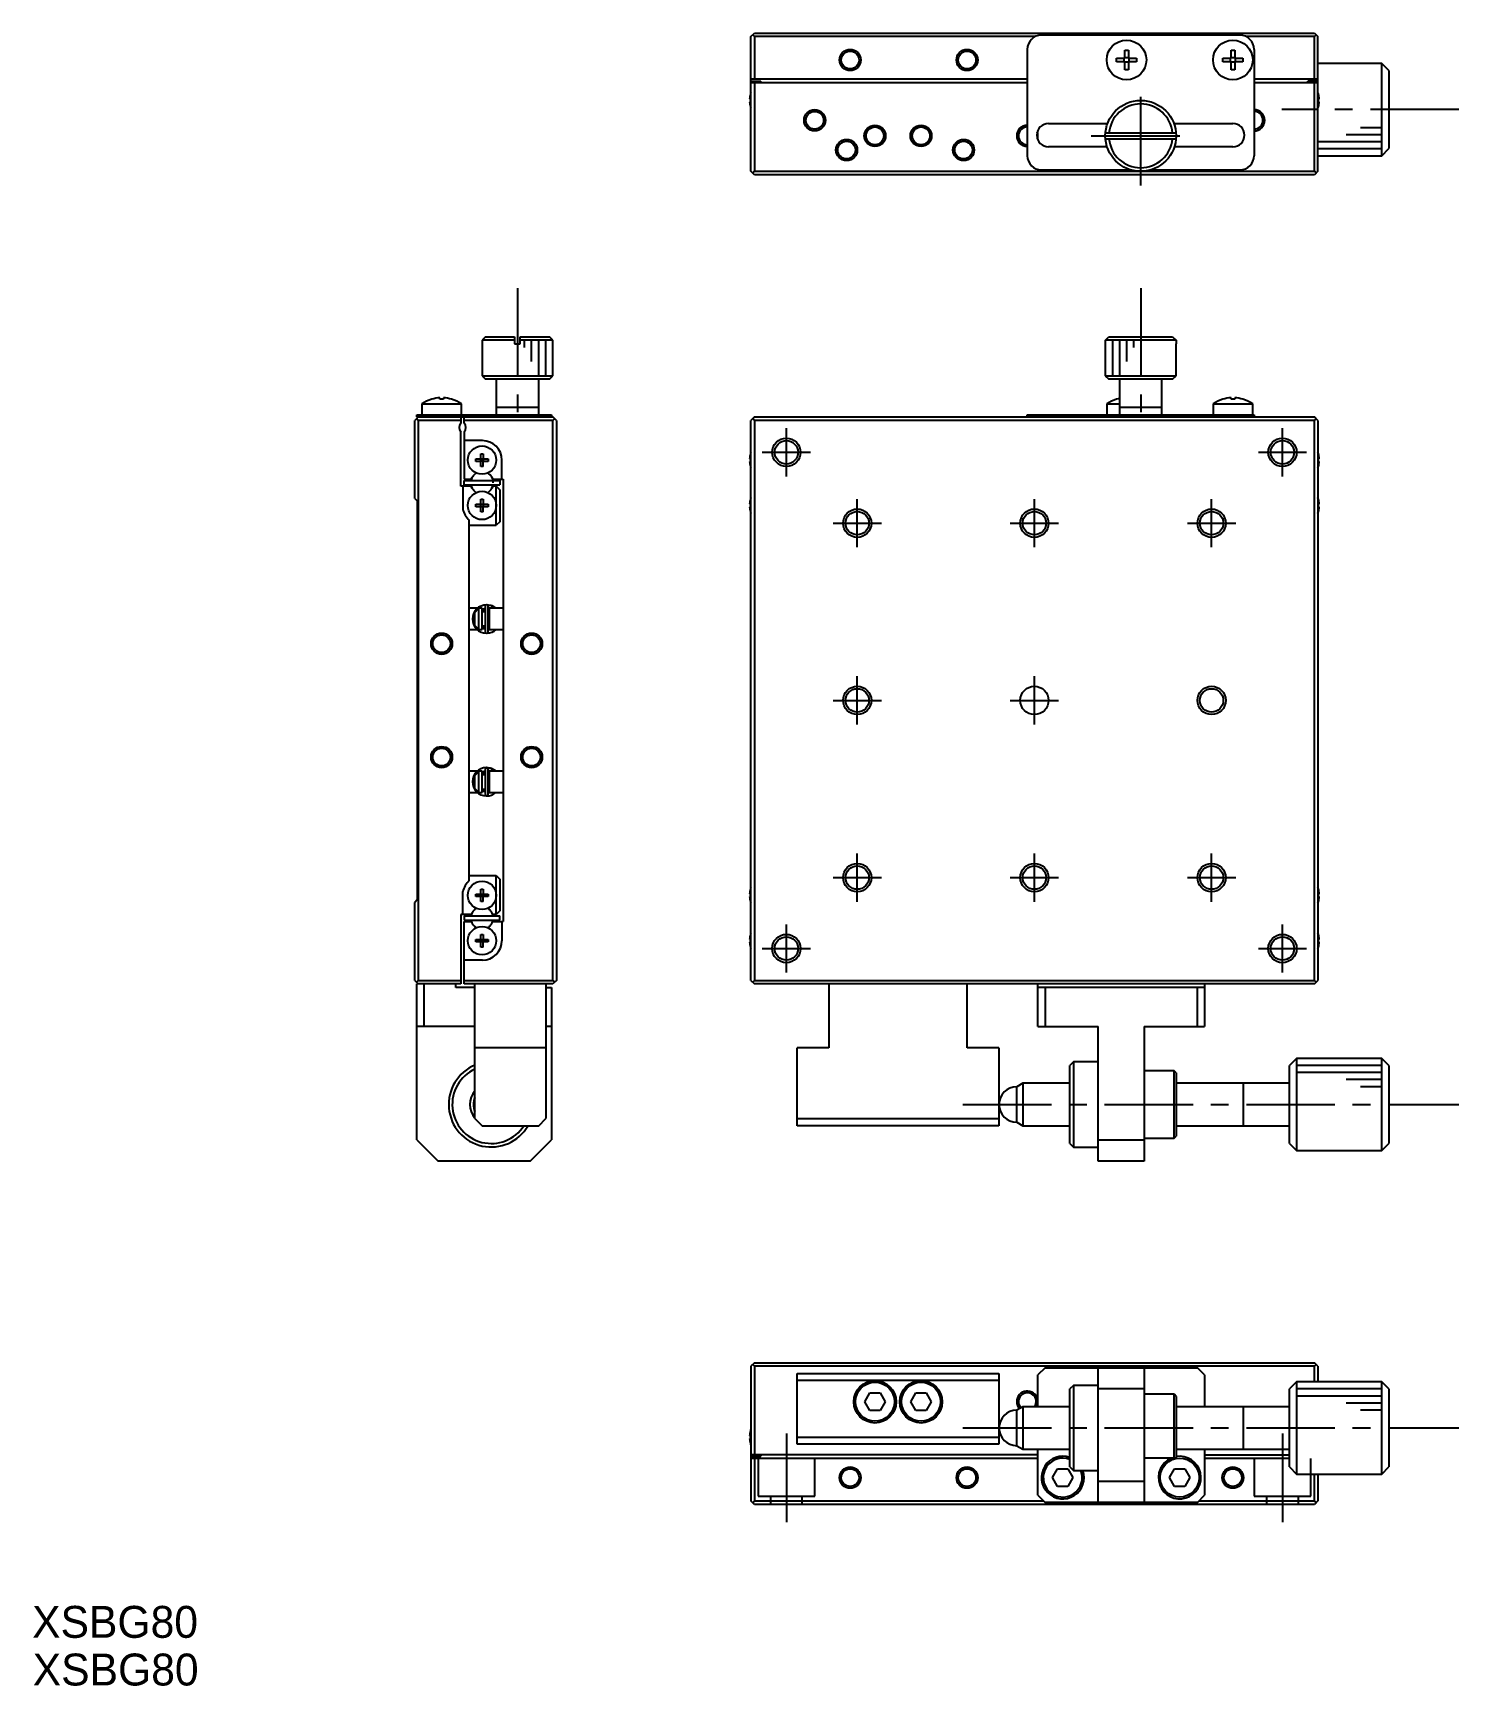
# Model space of a CAD drawing. Extents: x 39 to 395, y -6 to 227.
# Drawn here: x 39.3 to 240.5, y -6.3 to 226.8 of the extents above; entities that cross this region are included whole.
import ezdxf

# ---------------------------------------------------------------- set-up
doc = ezdxf.new("R2010")
doc.units = 0
doc.header["$LTSCALE"] = 10
doc.linetypes.add('CENTER', pattern=[2, 1.25, -0.25, 0.25, -0.25])
doc.linetypes.add('DASHED', pattern=[3.5, 2, -1.5])
doc.layers.get('0').update_dxf_attribs({"linetype": 'CONTINUOUS'})
doc.layers.add('CENTER', color=1, linetype='CENTER')
doc.styles.get("Standard").update_dxf_attribs({"font": 'FGP教科書体NT-M'})

msp = doc.modelspace()

# ---------------------------------------------------------------- linework, layer by layer
at = {"color": 7, "linetype": 'CONTINUOUS'}
for p, q in [((140.552934, 226.343592), (141.052934, 226.843592)), ((140.552934, 207.343592), (140.552934, 226.343592)), ((141.052934, 226.343592), (140.802934, 226.593592)), ((141.052934, 226.843592), (220.052934, 226.843592)), ((141.052934, 226.343592), (141.052934, 220.343592)), ((180.681154, 226.343592), (141.052934, 226.343592)), ((209.552934, 226.543592), (181.552934, 226.543592)), ((220.052934, 226.343592), (210.424714, 226.343592)), ((220.052934, 226.843592), (220.552934, 226.343592)), ((220.302934, 226.593592), (220.052934, 226.343592)), ((220.052934, 220.343592), (220.052934, 226.343592)), ((220.552934, 207.343592), (220.552934, 226.343592)), ((179.552934, 224.543592), (179.552934, 209.543592)), ((193.292934, 224.442731), (193.812934, 224.442731)), ((193.292934, 223.303592), (193.292934, 224.442731)), ((193.812934, 224.442731), (193.812934, 223.303592)), ((208.292934, 224.442731), (208.812934, 224.442731)), ((208.292934, 223.303592), (208.292934, 224.442731)), ((208.812934, 224.442731), (208.812934, 223.303592)), ((211.552934, 224.543592), (211.552934, 209.543592)), ((192.153795, 222.783592), (192.153795, 223.303592)), ((192.153795, 223.303592), (193.292934, 223.303592)), ((193.292934, 222.783592), (192.153795, 222.783592)), ((193.223492, 222.783592), (193.223492, 223.303592)), ((193.292934, 223.373033), (193.812934, 223.373033)), ((193.292934, 221.644452), (193.292934, 222.783592)), ((193.812934, 222.71415), (193.292934, 222.71415)), ((193.812934, 221.644452), (193.292934, 221.644452)), ((193.812934, 223.303592), (194.952073, 223.303592)), ((193.812934, 222.783592), (193.812934, 221.644452)), ((194.952073, 222.783592), (193.812934, 222.783592)), ((193.882376, 223.303592), (193.882376, 222.783592)), ((194.952073, 223.303592), (194.952073, 222.783592)), ((207.153795, 222.783592), (207.153795, 223.303592)), ((207.153795, 223.303592), (208.292934, 223.303592)), ((208.292934, 222.783592), (207.153795, 222.783592)), ((208.223492, 222.783592), (208.223492, 223.303592)), ((208.292934, 223.373033), (208.812934, 223.373033)), ((208.292934, 221.644452), (208.292934, 222.783592)), ((208.812934, 222.71415), (208.292934, 222.71415)), ((208.812934, 221.644452), (208.292934, 221.644452)), ((208.812934, 223.303592), (209.952073, 223.303592)), ((208.812934, 222.783592), (208.812934, 221.644452)), ((209.952073, 222.783592), (208.812934, 222.783592)), ((208.882376, 223.303592), (208.882376, 222.783592)), ((209.952073, 223.303592), (209.952073, 222.783592)), ((229.552934, 222.543592), (220.552934, 222.543592)), ((230.552934, 221.543592), (229.552934, 222.543592)), ((229.552934, 209.543592), (229.552934, 222.543592)), ((230.552934, 221.543592), (230.552934, 210.543592)), ((179.552934, 220.343592), (140.552934, 220.343592)), ((140.552934, 220.043592), (141.952934, 220.043592)), ((179.552934, 219.843592), (140.552934, 219.843592)), ((141.052934, 219.843592), (141.052934, 207.343592)), ((141.952934, 219.843592), (141.952934, 220.043592)), ((220.552934, 220.343592), (211.552934, 220.343592)), ((220.552934, 219.843592), (211.552934, 219.843592)), ((220.552934, 220.043592), (219.152934, 220.043592)), ((219.152934, 219.843592), (219.152934, 220.043592)), ((220.052934, 207.343592), (220.052934, 219.843592)), ((140.363075, 217.523592), (140.483412, 217.523592)), ((140.483412, 217.163592), (140.363075, 217.163592)), ((140.47879, 218.232207), (140.483412, 218.229953)), ((140.483412, 217.523592), (140.483412, 217.163592)), ((220.622455, 218.229953), (220.627078, 218.232207)), ((220.622455, 217.523592), (220.742793, 217.523592)), ((220.622455, 217.163592), (220.622455, 217.523592)), ((220.742793, 217.163592), (220.622455, 217.163592)), ((140.483412, 216.45723), (140.47879, 216.454976)), ((220.627078, 216.454976), (220.622455, 216.45723)), ((182.552934, 214.093592), (190.869185, 214.093592)), ((200.536908, 212.743592), (190.568959, 212.743592)), ((200.236682, 214.093592), (208.552934, 214.093592)), ((190.799251, 210.793592), (182.552934, 210.793592)), ((190.568959, 211.943592), (200.536908, 211.943592)), ((208.552934, 210.793592), (200.306616, 210.793592)), ((229.552934, 209.543592), (230.552934, 210.543592)), ((181.552934, 207.543592), (194.152934, 207.543592)), ((196.952934, 207.543592), (209.552934, 207.543592)), ((220.552934, 209.543592), (229.552934, 209.543592)), ((141.052934, 206.843592), (140.552934, 207.343592)), ((141.052934, 207.343592), (140.802934, 207.093592)), ((141.052934, 207.343592), (220.052934, 207.343592)), ((220.052934, 206.843592), (141.052934, 206.843592)), ((220.302934, 207.093592), (220.052934, 207.343592)), ((220.552934, 207.343592), (220.052934, 206.843592)), ((103.107876, 184.001783), (102.607876, 183.501783)), ((107.207876, 183.501783), (102.607876, 183.501783)), ((102.607876, 183.501783), (102.607876, 178.501783)), ((103.107876, 184.001783), (107.207876, 184.001783)), ((107.207876, 184.001783), (107.207876, 183.001783)), ((107.207876, 183.001783), (108.007876, 183.001783)), ((108.007876, 184.001783), (112.107876, 184.001783)), ((108.007876, 183.001783), (108.007876, 184.001783)), ((112.607876, 183.501783), (108.007876, 183.501783)), ((112.607876, 183.501783), (112.107876, 184.001783)), ((112.607876, 178.501783), (112.607876, 183.501783)), ((190.552934, 183.001783), (190.568959, 183.001783)), ((190.552934, 183.001783), (190.552934, 178.501783)), ((190.568959, 183.501783), (191.070747, 184.001783)), ((190.568959, 183.001783), (190.568959, 183.501783)), ((200.536908, 183.501783), (190.568959, 183.501783)), ((191.070747, 184.001783), (200.035121, 184.001783)), ((200.035121, 184.001783), (200.536908, 183.501783)), ((200.536908, 183.501783), (200.536908, 183.001783)), ((200.536908, 183.001783), (200.552934, 183.001783)), ((200.552934, 178.501783), (200.552934, 183.001783)), ((102.607876, 178.501783), (103.107876, 178.001783)), ((102.607876, 178.501783), (112.607876, 178.501783)), ((112.107876, 178.001783), (103.107876, 178.001783)), ((104.607876, 178.001783), (104.607876, 173.001783)), ((110.607876, 173.001783), (110.607876, 178.001783)), ((112.107876, 178.001783), (112.607876, 178.501783)), ((190.552934, 178.501783), (200.552934, 178.501783)), ((190.552934, 178.501783), (191.052934, 178.001783)), ((200.052934, 178.001783), (191.052934, 178.001783)), ((192.552934, 178.001783), (192.552934, 173.001783)), ((198.552934, 173.001783), (198.552934, 178.001783)), ((200.052934, 178.001783), (200.552934, 178.501783)), ((95.508737, 175.194987), (95.505728, 175.201156)), ((96.647876, 175.194987), (96.647876, 175.388244)), ((97.167876, 175.194987), (96.647876, 175.194987)), ((97.167876, 175.388244), (97.167876, 175.194987)), ((98.310023, 175.201156), (98.307015, 175.194987)), ((192.153795, 175.194987), (192.150786, 175.201156)), ((207.153795, 175.194987), (207.150786, 175.201156)), ((208.292934, 175.194987), (208.292934, 175.388244)), ((208.812934, 175.194987), (208.292934, 175.194987)), ((208.812934, 175.388244), (208.812934, 175.194987)), ((209.955081, 175.201156), (209.952073, 175.194987)), ((93.607876, 172.701783), (93.107876, 172.201783)), ((93.407876, 172.701783), (93.407876, 173.001783)), ((93.407876, 173.001783), (112.407876, 173.001783)), ((93.407876, 172.701783), (112.607876, 172.701783)), ((94.107876, 174.544246), (99.707876, 174.544246)), ((94.107876, 174.544246), (94.107876, 173.001783)), ((99.607876, 172.701783), (99.607876, 171.863221)), ((99.707876, 173.001783), (99.707876, 174.544246)), ((100.107876, 171.801783), (100.107876, 172.701783)), ((110.607876, 174.001783), (104.607876, 174.001783)), ((112.407876, 173.001783), (112.407876, 172.701783)), ((113.107876, 172.201783), (112.607876, 172.701783)), ((141.052934, 172.701783), (140.552934, 172.201783)), ((141.052934, 172.701783), (220.052934, 172.701783)), ((179.552934, 172.701783), (179.552934, 173.001783)), ((179.552934, 173.001783), (211.552934, 173.001783)), ((190.752934, 174.544246), (192.552934, 174.544246)), ((190.752934, 174.544246), (190.752934, 173.001783)), ((198.552934, 174.001783), (192.552934, 174.001783)), ((205.752934, 174.544246), (211.352934, 174.544246)), ((205.752934, 174.544246), (205.752934, 173.001783)), ((211.352934, 173.001783), (211.352934, 174.544246)), ((211.552934, 173.001783), (211.552934, 172.701783)), ((220.552934, 172.201783), (220.052934, 172.701783)), ((93.107876, 161.201783), (93.107876, 172.201783)), ((93.607876, 172.201783), (93.357876, 172.451783)), ((93.607876, 172.201783), (93.607876, 93.201783)), ((99.607876, 172.201783), (93.607876, 172.201783)), ((99.607876, 162.901783), (99.607876, 170.540345)), ((112.607876, 172.201783), (100.107876, 172.201783)), ((100.107876, 170.601783), (100.107876, 163.901783)), ((112.857876, 172.451783), (112.607876, 172.201783)), ((112.607876, 93.201783), (112.607876, 172.201783)), ((113.107876, 172.201783), (113.107876, 93.201783)), ((140.552934, 93.201783), (140.552934, 172.201783)), ((141.052934, 172.201783), (140.802934, 172.451783)), ((220.052934, 172.201783), (141.052934, 172.201783)), ((141.052934, 172.201783), (141.052934, 93.201783)), ((220.302934, 172.451783), (220.052934, 172.201783)), ((220.052934, 93.201783), (220.052934, 172.201783)), ((220.552934, 172.201783), (220.552934, 93.201783)), ((102.657876, 169.351783), (100.107876, 169.351783)), ((101.721514, 166.781783), (102.427876, 166.781783)), ((101.721514, 166.421783), (101.721514, 166.781783)), ((102.427876, 166.421783), (101.721514, 166.421783)), ((102.427876, 167.488144), (102.787876, 167.488144)), ((102.427876, 166.781783), (102.427876, 167.488144)), ((102.438248, 166.771411), (102.427876, 166.781783)), ((102.438248, 166.432155), (102.427876, 166.421783)), ((102.427876, 165.715421), (102.427876, 166.421783)), ((102.787876, 165.715421), (102.427876, 165.715421)), ((102.438248, 166.432155), (102.438248, 166.771411)), ((102.438248, 166.771411), (102.777504, 166.771411)), ((102.777504, 166.432155), (102.438248, 166.432155)), ((102.777504, 166.771411), (102.787876, 166.781783)), ((102.777504, 166.771411), (102.777504, 166.432155)), ((102.777504, 166.432155), (102.787876, 166.421783)), ((102.787876, 167.488144), (102.787876, 166.781783)), ((102.787876, 166.781783), (103.494237, 166.781783)), ((103.494237, 166.421783), (102.787876, 166.421783)), ((102.787876, 165.715421), (102.787876, 166.421783)), ((103.494237, 166.781783), (103.494237, 166.421783)), ((105.407876, 163.901783), (105.407876, 166.601783)), ((140.363075, 166.781783), (140.483412, 166.781783)), ((140.483412, 166.421783), (140.363075, 166.421783)), ((140.47879, 167.490399), (140.483412, 167.488144)), ((140.483412, 165.715421), (140.47879, 165.713167)), ((140.483412, 166.781783), (140.483412, 166.421783)), ((220.622455, 167.488144), (220.627078, 167.490399)), ((220.622455, 166.421783), (220.622455, 166.781783)), ((220.622455, 166.781783), (220.742793, 166.781783)), ((220.742793, 166.421783), (220.622455, 166.421783)), ((220.627078, 165.713167), (220.622455, 165.715421)), ((100.107876, 163.901783), (101.063464, 163.901783)), ((100.107876, 163.101783), (100.107876, 163.701783)), ((100.107876, 163.701783), (105.107876, 163.701783)), ((101.063464, 163.901783), (101.23306, 164.195533)), ((103.982691, 164.195533), (104.152288, 163.901783)), ((104.152288, 163.901783), (105.607876, 163.901783)), ((105.107876, 163.701783), (105.107876, 163.101783)), ((105.607876, 163.901783), (105.607876, 101.501783)), ((93.107876, 161.201783), (93.457876, 160.851783)), ((101.063464, 162.901783), (99.607876, 162.901783)), ((99.907876, 162.901783), (99.907876, 159.679767)), ((100.107876, 163.101783), (105.107876, 163.101783)), ((101.23306, 162.608033), (101.063464, 162.901783)), ((102.427876, 161.088144), (102.787876, 161.088144)), ((102.427876, 160.381783), (102.427876, 161.088144)), ((102.787876, 161.088144), (102.787876, 160.381783)), ((104.152288, 162.901783), (103.982691, 162.608033)), ((104.607876, 162.901783), (104.152288, 162.901783)), ((104.607876, 162.901783), (105.107876, 162.401783)), ((104.607876, 157.401783), (104.607876, 162.901783)), ((105.107876, 162.401783), (105.107876, 157.901783)), ((140.47879, 161.090399), (140.483412, 161.088144)), ((220.622455, 161.088144), (220.627078, 161.090399)), ((93.457876, 160.851783), (93.457876, 104.551783)), ((101.721514, 160.381783), (102.427876, 160.381783)), ((101.721514, 160.021783), (101.721514, 160.381783)), ((102.427876, 160.021783), (101.721514, 160.021783)), ((102.438248, 160.371411), (102.427876, 160.381783)), ((102.438248, 160.032155), (102.427876, 160.021783)), ((102.427876, 159.315421), (102.427876, 160.021783)), ((102.787876, 159.315421), (102.427876, 159.315421)), ((102.438248, 160.032155), (102.438248, 160.371411)), ((102.438248, 160.371411), (102.777504, 160.371411)), ((102.777504, 160.032155), (102.438248, 160.032155)), ((102.777504, 160.371411), (102.787876, 160.381783)), ((102.777504, 160.371411), (102.777504, 160.032155)), ((102.777504, 160.032155), (102.787876, 160.021783)), ((102.787876, 160.381783), (103.494237, 160.381783)), ((103.494237, 160.021783), (102.787876, 160.021783)), ((102.787876, 159.315421), (102.787876, 160.021783)), ((103.494237, 160.381783), (103.494237, 160.021783)), ((140.363075, 160.381783), (140.483412, 160.381783)), ((140.483412, 160.021783), (140.363075, 160.021783)), ((140.483412, 159.315421), (140.47879, 159.313167)), ((140.483412, 160.381783), (140.483412, 160.021783)), ((220.622455, 160.021783), (220.622455, 160.381783)), ((220.622455, 160.381783), (220.742793, 160.381783)), ((220.742793, 160.021783), (220.622455, 160.021783)), ((220.627078, 159.313167), (220.622455, 159.315421)), ((100.807876, 107.280845), (100.807876, 158.122721)), ((100.807876, 157.401783), (104.607876, 157.401783)), ((105.107876, 157.901783), (104.607876, 157.401783)), ((101.962491, 145.701783), (100.807876, 145.701783)), ((101.607876, 145.118298), (102.107876, 145.647466)), ((101.607876, 143.285268), (101.607876, 145.118298)), ((102.607876, 145.701783), (102.107876, 145.701783)), ((102.107876, 145.701783), (102.107876, 142.701783)), ((102.607838, 145.589204), (103.037558, 145.718075)), ((102.607876, 142.701783), (102.607876, 145.701783)), ((103.03761, 145.201783), (102.607876, 145.201783)), ((102.807876, 145.201783), (102.807876, 145.66633)), ((103.03761, 145.95847), (103.03761, 142.40847)), ((104.042654, 146.023949), (103.29125, 146.182003)), ((103.478854, 146.027321), (103.477023, 146.026542)), ((103.512155, 146.040447), (103.478854, 146.027321)), ((103.48761, 142.40847), (103.48761, 145.95847)), ((103.48761, 145.358918), (103.607868, 145.587636)), ((103.607876, 145.201783), (103.48761, 145.201783)), ((103.546058, 146.051893), (103.512155, 146.040447)), ((103.580481, 146.061631), (103.546058, 146.051893)), ((103.615338, 146.069637), (103.580481, 146.061631)), ((103.607876, 145.701783), (103.607876, 142.701783)), ((105.607876, 145.701783), (103.607876, 145.701783)), ((103.650544, 146.075892), (103.615338, 146.069637)), ((103.686015, 146.080381), (103.650544, 146.075892)), ((103.721662, 146.083093), (103.686015, 146.080381)), ((103.757399, 146.084021), (103.721662, 146.083093)), ((103.793138, 146.083164), (103.757399, 146.084021)), ((103.828793, 146.080523), (103.793138, 146.083164)), ((103.864276, 146.076103), (103.828793, 146.080523)), ((103.899501, 146.069916), (103.864276, 146.076103)), ((103.93438, 146.061975), (103.899501, 146.069916)), ((103.931131, 145.715376), (103.924244, 145.701783)), ((103.938117, 145.729608), (103.931131, 145.715376)), ((103.968829, 146.0523), (103.93438, 146.061975)), ((104.043014, 146.023801), (103.934652, 145.701771)), ((103.94516, 145.744392), (103.938117, 145.729608)), ((103.952218, 145.75964), (103.94516, 145.744392)), ((103.959248, 145.775258), (103.952218, 145.75964)), ((103.966207, 145.791153), (103.959248, 145.775258)), ((103.973053, 145.807229), (103.966207, 145.791153)), ((104.002761, 146.040914), (103.968829, 146.0523)), ((103.979745, 145.823387), (103.973053, 145.807229)), ((103.986242, 145.839531), (103.979745, 145.823387)), ((103.992506, 145.855563), (103.986242, 145.839531)), ((103.998497, 145.871386), (103.992506, 145.855563)), ((104.004181, 145.886904), (103.998497, 145.871386)), ((104.034348, 146.028577), (104.002761, 146.040914)), ((104.009523, 145.902024), (104.004181, 145.886904)), ((104.014489, 145.916653), (104.009523, 145.902024)), ((104.019052, 145.930705), (104.014489, 145.916653)), ((104.023181, 145.944093), (104.019052, 145.930705)), ((104.026854, 145.956736), (104.023181, 145.944093)), ((104.030047, 145.968559), (104.026854, 145.956736)), ((104.032742, 145.97949), (104.030047, 145.968559)), ((104.034921, 145.989462), (104.032742, 145.97949)), ((104.032916, 146.028874), (104.035058, 146.028185)), ((104.56223, 145.701952), (104.033875, 146.027651)), ((104.036572, 145.998416), (104.034921, 145.989462)), ((104.035058, 146.028185), (104.036671, 146.026244)), ((104.037686, 146.006297), (104.036572, 145.998416)), ((104.036671, 146.026244), (104.037745, 146.023061)), ((104.038254, 146.013058), (104.037686, 146.006297)), ((104.037745, 146.023061), (104.038273, 146.018657)), ((104.038273, 146.018657), (104.038254, 146.013058)), ((104.076204, 146.00937), (104.042654, 146.023949)), ((100.807876, 142.701783), (101.921257, 142.701783)), ((102.107876, 142.7561), (101.607876, 143.285268)), ((102.107876, 142.701783), (102.607876, 142.701783)), ((102.607876, 143.201783), (103.03761, 143.201783)), ((102.807876, 142.701783), (102.807876, 143.201783)), ((103.48761, 143.201783), (103.607876, 143.201783)), ((103.607831, 142.77933), (103.48761, 143.008022)), ((103.612303, 142.672508), (103.487628, 142.648852)), ((103.607876, 142.701783), (105.607876, 142.701783)), ((103.71911, 142.701408), (103.612303, 142.672508)), ((103.975761, 142.316246), (104.034348, 142.338363)), ((104.030779, 142.338421), (104.032916, 142.338067)), ((104.032916, 142.338067), (104.032598, 142.338842)), ((104.034348, 142.338363), (104.032916, 142.338067)), ((104.034091, 142.33938), (104.064347, 142.352336)), ((101.911415, 122.701783), (100.807876, 122.701783)), ((101.607876, 122.118298), (102.107876, 122.647466)), ((101.607876, 120.285268), (101.607876, 122.118298)), ((102.607876, 122.701783), (102.107876, 122.701783)), ((102.107876, 122.701783), (102.107876, 119.701783)), ((102.607825, 122.631136), (103.02833, 122.755759)), ((102.607876, 119.701783), (102.607876, 122.701783)), ((103.028381, 122.201783), (102.607876, 122.201783)), ((102.807876, 122.701783), (102.793379, 122.701783)), ((102.807876, 122.201783), (102.807876, 122.701783)), ((103.028381, 122.996154), (103.028381, 119.446154)), ((104.066976, 123.047053), (103.282022, 123.219687)), ((103.469626, 123.065004), (103.467794, 123.064226)), ((103.502927, 123.078131), (103.469626, 123.065004)), ((103.478381, 119.446154), (103.478381, 122.996154)), ((103.478381, 122.396602), (103.607845, 122.631308)), ((103.607876, 122.201783), (103.478381, 122.201783)), ((103.53683, 123.089576), (103.502927, 123.078131)), ((103.571252, 123.099314), (103.53683, 123.089576)), ((103.606109, 123.10732), (103.571252, 123.099314)), ((103.641316, 123.113575), (103.606109, 123.10732)), ((103.607876, 122.701783), (103.607876, 119.701783)), ((105.607876, 122.701783), (103.607876, 122.701783)), ((103.676786, 123.118064), (103.641316, 123.113575)), ((103.712433, 123.120776), (103.676786, 123.118064)), ((103.74817, 123.121705), (103.712433, 123.120776)), ((103.78391, 123.120848), (103.74817, 123.121705)), ((103.819565, 123.118206), (103.78391, 123.120848)), ((103.855048, 123.113787), (103.819565, 123.118206)), ((103.890272, 123.107599), (103.855048, 123.113787)), ((103.925152, 123.099659), (103.890272, 123.107599)), ((103.901503, 122.714154), (103.894472, 122.701783)), ((103.908809, 122.727605), (103.901503, 122.714154)), ((104.033785, 123.061485), (103.904968, 122.701753)), ((103.916336, 122.742037), (103.908809, 122.727605)), ((103.924027, 122.757342), (103.916336, 122.742037)), ((103.931826, 122.773404), (103.924027, 122.757342)), ((103.9596, 123.089984), (103.925152, 123.099659)), ((103.939673, 122.790104), (103.931826, 122.773404)), ((103.94751, 122.807317), (103.939673, 122.790104)), ((103.955278, 122.824914), (103.94751, 122.807317)), ((103.96292, 122.842763), (103.955278, 122.824914)), ((103.993532, 123.078598), (103.9596, 123.089984)), ((103.970378, 122.860732), (103.96292, 122.842763)), ((103.977596, 122.878685), (103.970378, 122.860732)), ((103.98452, 122.896488), (103.977596, 122.878685)), ((103.991099, 122.914008), (103.98452, 122.896488)), ((103.997283, 122.931115), (103.991099, 122.914008)), ((104.025119, 123.066261), (103.993532, 123.078598)), ((104.003027, 122.94768), (103.997283, 122.931115)), ((104.008286, 122.963579), (104.003027, 122.94768)), ((104.013022, 122.978694), (104.008286, 122.963579)), ((104.0172, 122.99291), (104.013022, 122.978694)), ((104.020788, 123.006123), (104.0172, 122.99291)), ((104.023759, 123.018233), (104.020788, 123.006123)), ((104.023688, 123.066557), (104.026037, 123.065713)), ((104.026091, 123.02915), (104.023759, 123.018233)), ((104.595853, 122.701935), (104.024647, 123.065334)), ((104.026037, 123.065713), (104.027731, 123.06332)), ((104.027767, 123.038792), (104.026091, 123.02915)), ((104.027731, 123.06332), (104.028755, 123.059396)), ((104.028774, 123.047086), (104.027767, 123.038792)), ((104.028755, 123.059396), (104.029104, 123.053972)), ((104.029104, 123.053972), (104.028774, 123.047086)), ((100.807876, 119.701783), (101.955336, 119.701783)), ((102.107876, 119.7561), (101.607876, 120.285268)), ((102.107876, 119.701783), (102.607876, 119.701783)), ((102.607876, 120.201783), (103.028381, 120.201783)), ((102.807876, 119.735886), (102.807876, 120.201783)), ((103.478381, 120.201783), (103.607876, 120.201783)), ((103.607835, 119.811006), (103.478381, 120.045705)), ((103.607889, 119.71132), (103.4784, 119.686535)), ((103.607876, 119.701783), (105.607876, 119.701783)), ((103.966532, 119.353929), (104.025119, 119.376046)), ((104.021551, 119.376105), (104.023688, 119.37575)), ((104.023688, 119.37575), (104.023369, 119.376526)), ((104.025119, 119.376046), (104.023688, 119.37575)), ((104.024863, 119.377063), (104.055118, 119.39002)), ((100.807876, 108.001783), (104.607876, 108.001783)), ((104.607876, 108.001783), (105.107876, 107.501783)), ((104.607876, 102.501783), (104.607876, 108.001783)), ((105.107876, 107.501783), (105.107876, 103.001783)), ((99.907876, 102.501783), (99.907876, 105.723798)), ((101.721514, 105.381783), (102.427876, 105.381783)), ((101.721514, 105.021783), (101.721514, 105.381783)), ((102.427876, 105.021783), (101.721514, 105.021783)), ((102.427876, 106.088144), (102.787876, 106.088144)), ((102.427876, 105.381783), (102.427876, 106.088144)), ((102.438248, 105.371411), (102.427876, 105.381783)), ((102.438248, 105.032155), (102.427876, 105.021783)), ((102.427876, 104.315421), (102.427876, 105.021783)), ((102.438248, 105.032155), (102.438248, 105.371411)), ((102.438248, 105.371411), (102.777504, 105.371411)), ((102.777504, 105.032155), (102.438248, 105.032155)), ((102.777504, 105.371411), (102.787876, 105.381783)), ((102.777504, 105.371411), (102.777504, 105.032155)), ((102.777504, 105.032155), (102.787876, 105.021783)), ((102.787876, 106.088144), (102.787876, 105.381783)), ((102.787876, 105.381783), (103.494237, 105.381783)), ((103.494237, 105.021783), (102.787876, 105.021783)), ((102.787876, 104.315421), (102.787876, 105.021783)), ((103.494237, 105.381783), (103.494237, 105.021783)), ((140.363075, 105.381783), (140.483412, 105.381783)), ((140.483412, 105.021783), (140.363075, 105.021783)), ((140.47879, 106.090399), (140.483412, 106.088144)), ((140.483412, 105.381783), (140.483412, 105.021783)), ((220.622455, 106.088144), (220.627078, 106.090399)), ((220.622455, 105.021783), (220.622455, 105.381783)), ((220.622455, 105.381783), (220.742793, 105.381783)), ((220.742793, 105.021783), (220.622455, 105.021783)), ((93.457876, 104.551783), (93.107876, 104.201783)), ((93.107876, 93.201783), (93.107876, 104.201783)), ((101.23306, 102.795533), (101.063464, 102.501783)), ((102.787876, 104.315421), (102.427876, 104.315421)), ((104.152288, 102.501783), (103.982691, 102.795533)), ((105.107876, 103.001783), (104.607876, 102.501783)), ((140.483412, 104.315421), (140.47879, 104.313167)), ((220.627078, 104.313167), (220.622455, 104.315421)), ((101.063464, 102.501783), (99.607876, 102.501783)), ((99.607876, 102.501783), (99.607876, 92.701783)), ((100.107876, 102.301783), (105.107876, 102.301783)), ((100.107876, 102.301783), (100.107876, 101.701783)), ((100.107876, 101.701783), (105.107876, 101.701783)), ((100.107876, 101.501783), (101.063464, 101.501783)), ((100.107876, 92.701783), (100.107876, 101.501783)), ((101.063464, 101.501783), (101.23306, 101.208033)), ((103.982691, 101.208033), (104.152288, 101.501783)), ((104.607876, 102.501783), (104.152288, 102.501783)), ((104.152288, 101.501783), (105.607876, 101.501783)), ((105.107876, 101.701783), (105.107876, 102.301783)), ((105.407876, 101.501783), (105.407876, 98.801783)), ((101.721514, 98.981783), (102.427876, 98.981783)), ((101.721514, 98.621783), (101.721514, 98.981783)), ((102.427876, 98.621783), (101.721514, 98.621783)), ((102.427876, 99.688144), (102.787876, 99.688144)), ((102.427876, 98.981783), (102.427876, 99.688144)), ((102.438248, 98.971411), (102.427876, 98.981783)), ((102.438248, 98.632155), (102.427876, 98.621783)), ((102.427876, 97.915421), (102.427876, 98.621783)), ((102.438248, 98.632155), (102.438248, 98.971411)), ((102.438248, 98.971411), (102.777504, 98.971411)), ((102.777504, 98.632155), (102.438248, 98.632155)), ((102.777504, 98.971411), (102.787876, 98.981783)), ((102.777504, 98.971411), (102.777504, 98.632155)), ((102.777504, 98.632155), (102.787876, 98.621783)), ((102.787876, 99.688144), (102.787876, 98.981783)), ((102.787876, 98.981783), (103.494237, 98.981783)), ((103.494237, 98.621783), (102.787876, 98.621783)), ((102.787876, 97.915421), (102.787876, 98.621783)), ((103.494237, 98.981783), (103.494237, 98.621783)), ((140.363075, 98.981783), (140.483412, 98.981783)), ((140.483412, 98.621783), (140.363075, 98.621783)), ((140.47879, 99.690399), (140.483412, 99.688144)), ((140.483412, 98.981783), (140.483412, 98.621783)), ((220.622455, 99.688144), (220.627078, 99.690399)), ((220.622455, 98.621783), (220.622455, 98.981783)), ((220.622455, 98.981783), (220.742793, 98.981783)), ((220.742793, 98.621783), (220.622455, 98.621783)), ((102.657876, 96.051783), (100.107876, 96.051783)), ((102.787876, 97.915421), (102.427876, 97.915421)), ((140.483412, 97.915421), (140.47879, 97.913167)), ((220.627078, 97.913167), (220.622455, 97.915421)), ((93.107876, 93.201783), (93.607876, 92.701783)), ((93.357876, 92.951783), (93.607876, 93.201783)), ((99.607876, 92.701783), (93.407876, 92.701783)), ((93.407876, 70.701783), (93.407876, 92.701783)), ((93.607876, 93.201783), (99.607876, 93.201783)), ((94.407876, 92.701783), (94.407876, 86.701783)), ((98.907876, 92.201783), (98.907876, 92.701783)), ((101.607876, 92.201783), (98.907876, 92.201783)), ((100.107876, 93.201783), (112.607876, 93.201783)), ((112.607876, 92.701783), (100.107876, 92.701783)), ((101.607876, 73.701783), (101.607876, 92.701783)), ((111.607876, 92.701783), (111.607876, 73.701783)), ((111.607876, 92.201783), (112.407876, 92.201783)), ((112.407876, 92.201783), (112.407876, 70.701783)), ((112.607876, 93.201783), (112.857876, 92.951783)), ((113.107876, 93.201783), (112.607876, 92.701783)), ((140.552934, 93.201783), (141.052934, 92.701783)), ((141.052934, 93.201783), (140.802934, 92.951783)), ((141.052934, 93.201783), (220.052934, 93.201783)), ((220.052934, 92.701783), (141.052934, 92.701783)), ((151.552934, 92.701783), (151.552934, 83.701783)), ((171.052934, 83.701783), (171.052934, 92.701783)), ((181.052934, 86.701783), (181.052934, 92.701783)), ((204.552934, 92.201783), (181.052934, 92.201783)), ((182.052934, 92.201783), (182.052934, 86.701783)), ((203.552934, 86.701783), (203.552934, 92.201783)), ((204.552934, 92.701783), (204.552934, 86.701783)), ((220.302934, 92.951783), (220.052934, 93.201783)), ((220.052934, 92.701783), (220.552934, 93.201783)), ((101.607876, 86.701783), (93.407876, 86.701783)), ((112.407876, 86.701783), (111.607876, 86.701783)), ((181.052934, 86.701783), (189.552934, 86.701783)), ((189.552934, 67.701783), (189.552934, 86.701783)), ((196.052934, 86.701783), (196.052934, 67.701783)), ((196.052934, 86.701783), (204.552934, 86.701783)), ((111.607876, 83.701783), (101.607876, 83.701783)), ((151.552934, 83.701783), (147.052934, 83.701783)), ((147.052934, 72.701783), (147.052934, 83.701783)), ((175.552934, 83.701783), (171.052934, 83.701783)), ((175.552934, 83.701783), (175.552934, 72.701783)), ((186.052934, 81.701783), (185.552934, 81.201783)), ((186.052934, 81.701783), (186.052934, 69.701783)), ((189.552934, 81.701783), (186.052934, 81.701783)), ((217.552934, 82.201783), (216.552934, 81.201783)), ((217.552934, 82.201783), (217.552934, 69.201783)), ((229.552934, 82.201783), (217.552934, 82.201783)), ((230.552934, 81.201783), (229.552934, 82.201783)), ((229.552934, 69.201783), (229.552934, 82.201783)), ((185.552934, 70.201783), (185.552934, 81.201783)), ((200.252934, 80.451783), (196.052934, 80.451783)), ((200.252934, 70.951783), (200.252934, 80.451783)), ((200.552934, 80.151783), (200.252934, 80.451783)), ((200.552934, 80.151783), (200.552934, 71.251783)), ((216.552934, 70.201783), (216.552934, 81.201783)), ((230.552934, 81.201557), (230.552934, 70.201783)), ((178.918959, 78.701783), (178.052934, 78.201783)), ((178.052934, 73.201783), (178.052934, 78.201783)), ((178.918959, 78.701783), (178.918959, 72.701783)), ((185.552914, 78.701783), (178.918959, 78.701783)), ((216.552934, 78.701783), (200.552953, 78.701783)), ((210.052934, 72.701778), (210.052934, 78.701788)), ((101.607876, 73.701783), (102.607876, 72.701783)), ((102.607876, 72.701783), (110.607876, 72.701783)), ((110.607876, 72.701783), (111.607876, 73.701783)), ((147.052934, 73.701783), (175.552934, 73.701783)), ((175.552934, 72.701783), (147.052934, 72.701783)), ((178.052934, 73.201783), (178.918959, 72.701783)), ((178.918959, 72.701783), (185.552914, 72.701783)), ((200.552953, 72.701783), (216.552934, 72.701783)), ((93.407876, 70.701783), (96.407876, 67.701783)), ((109.407876, 67.701783), (112.407876, 70.701783)), ((185.552934, 70.201783), (186.052934, 69.701783)), ((189.552934, 70.701783), (196.052934, 70.701783)), ((196.052934, 70.951783), (200.252934, 70.951783)), ((200.252934, 70.951783), (200.552934, 71.251783)), ((216.552934, 70.201783), (217.552934, 69.201783)), ((229.552934, 69.201783), (230.552934, 70.201783)), ((109.407876, 67.701783), (96.407876, 67.701783)), ((186.052934, 69.701783), (189.552934, 69.701783)), ((196.052934, 67.701783), (189.552934, 67.701783)), ((217.552934, 69.201783), (229.552934, 69.201783)), ((141.052934, 39.268299), (140.552934, 38.768299)), ((140.552934, 38.768299), (140.552934, 19.768299)), ((140.802934, 39.018299), (141.052934, 38.768299)), ((141.052934, 39.268299), (220.052934, 39.268299)), ((141.052934, 38.768299), (141.052934, 26.268299)), ((220.052934, 38.768299), (141.052934, 38.768299)), ((147.052934, 37.768299), (175.552934, 37.768299)), ((147.052934, 27.768299), (147.052934, 37.768299)), ((175.552934, 37.768299), (175.552934, 27.768299)), ((182.052934, 38.568299), (181.052934, 37.568299)), ((181.052934, 33.068299), (181.052934, 37.568299)), ((182.052934, 38.568299), (203.552934, 38.568299)), ((189.552934, 19.568299), (189.552934, 38.568299)), ((196.052934, 38.568299), (196.052934, 19.568299)), ((204.552934, 37.568299), (203.552934, 38.568299)), ((204.552934, 37.568299), (204.552934, 33.068299)), ((220.552934, 38.768299), (220.052934, 39.268299)), ((220.052934, 38.768299), (220.302934, 39.018299)), ((220.052934, 36.568299), (220.052934, 38.768299)), ((220.552934, 38.768299), (220.552934, 36.568299)), ((175.552934, 36.768299), (147.052934, 36.768299)), ((156.609558, 33.768299), (157.331246, 35.018299)), ((157.331246, 35.018299), (158.774622, 35.018299)), ((158.774622, 35.018299), (159.496309, 33.768299)), ((163.109558, 33.768299), (163.831246, 35.018299)), ((163.831246, 35.018299), (165.274622, 35.018299)), ((165.274622, 35.018299), (165.996309, 33.768299)), ((186.052934, 36.068299), (185.552934, 35.568299)), ((185.552934, 24.568299), (185.552934, 35.568299)), ((186.052934, 36.068299), (186.052934, 24.068299)), ((189.552934, 36.068299), (186.052934, 36.068299)), ((196.052934, 35.568299), (189.552934, 35.568299)), ((217.552934, 36.568299), (216.552934, 35.568299)), ((216.552934, 24.568299), (216.552934, 35.568299)), ((229.552934, 36.568299), (217.552934, 36.568299)), ((217.552934, 36.568299), (217.552934, 23.568299)), ((229.552934, 23.568299), (229.552934, 36.568299)), ((230.552934, 35.568299), (229.552934, 36.568299)), ((230.552934, 35.568299), (230.552934, 24.568299)), ((157.331246, 32.518299), (156.609558, 33.768299)), ((159.496309, 33.768299), (158.774622, 32.518299)), ((163.831246, 32.518299), (163.109558, 33.768299)), ((165.996309, 33.768299), (165.274622, 32.518299)), ((178.918959, 33.068299), (178.052934, 32.568299)), ((185.552934, 33.068299), (178.918959, 33.068299)), ((178.918959, 33.068299), (178.918959, 27.068299)), ((200.252934, 34.818299), (196.052934, 34.818299)), ((200.252934, 25.818299), (200.252934, 34.818299)), ((200.552934, 34.518299), (200.252934, 34.818299)), ((200.552934, 34.518299), (200.552934, 25.818299)), ((216.552934, 33.068299), (200.552934, 33.068299)), ((210.052934, 27.068294), (210.052934, 33.068304)), ((158.774622, 32.518299), (157.331246, 32.518299)), ((165.274622, 32.518299), (163.831246, 32.518299)), ((178.052934, 27.568299), (178.052934, 32.568299)), ((140.363075, 28.948299), (140.483412, 28.948299)), ((140.483412, 28.588299), (140.363075, 28.588299)), ((140.47879, 29.656915), (140.483412, 29.65466)), ((140.483412, 28.948299), (140.483412, 28.588299)), ((147.052934, 28.768299), (175.552934, 28.768299)), ((140.483412, 27.881937), (140.47879, 27.879683)), ((181.052934, 26.268299), (140.552934, 26.268299)), ((140.552934, 26.068299), (141.952934, 26.068299)), ((181.052934, 25.768299), (140.552934, 25.768299)), ((141.052934, 25.768299), (141.052934, 19.768299)), ((141.952934, 26.268299), (141.952934, 26.068299)), ((175.552934, 27.768299), (147.052934, 27.768299)), ((178.052934, 27.568299), (178.918959, 27.068299)), ((178.918959, 27.068299), (185.552934, 27.068299)), ((181.052934, 20.568299), (181.052934, 27.068299)), ((200.552934, 25.818299), (196.052934, 25.818299)), ((200.552934, 27.068299), (216.552934, 27.068299)), ((204.552934, 27.068299), (204.552934, 20.568299)), ((204.552934, 26.268299), (216.552934, 26.268299)), ((216.552934, 25.768299), (204.552934, 25.768299)), ((183.109558, 23.068299), (183.831246, 24.318299)), ((183.831246, 24.318299), (185.274622, 24.318299)), ((185.274622, 24.318299), (185.996309, 23.068299)), ((185.552934, 24.568299), (186.052934, 24.068299)), ((186.052934, 24.068299), (189.552934, 24.068299)), ((199.609558, 23.068299), (200.331246, 24.318299)), ((200.331246, 24.318299), (201.774622, 24.318299)), ((201.774622, 24.318299), (202.496309, 23.068299)), ((216.552934, 24.568299), (217.552934, 23.568299)), ((217.552934, 23.568299), (229.552934, 23.568299)), ((220.052934, 19.768299), (220.052934, 23.568299)), ((220.552934, 23.568299), (220.552934, 19.768299)), ((229.552934, 23.568299), (230.552934, 24.568299)), ((183.831246, 21.818299), (183.109558, 23.068299)), ((185.274622, 21.818299), (183.831246, 21.818299)), ((185.996309, 23.068299), (185.274622, 21.818299)), ((189.552934, 22.568299), (196.052934, 22.568299)), ((200.331246, 21.818299), (199.609558, 23.068299)), ((201.774622, 21.818299), (200.331246, 21.818299)), ((202.496309, 23.068299), (201.774622, 21.818299)), ((141.052934, 19.268299), (140.552934, 19.768299)), ((140.802934, 19.518299), (141.052934, 19.768299)), ((141.052934, 19.768299), (181.852934, 19.768299)), ((220.052934, 19.268299), (141.052934, 19.268299)), ((181.052934, 20.568299), (182.052934, 19.568299)), ((203.552934, 19.568299), (182.052934, 19.568299)), ((203.552934, 19.568299), (204.552934, 20.568299)), ((203.752934, 19.768299), (220.052934, 19.768299)), ((220.052934, 19.768299), (220.302934, 19.518299)), ((220.552934, 19.768299), (220.052934, 19.268299))]:
    msp.add_line(p, q, dxfattribs=at)
at = {"color": 3, "linetype": 'CONTINUOUS'}
for p, q in [((224.552934, 212.543592), (229.552934, 212.543592)), ((226.552934, 213.543592), (229.552934, 213.543592)), ((220.552934, 211.543592), (229.552934, 211.543592)), ((220.552934, 210.543592), (229.552934, 210.543592)), ((108.607876, 182.501783), (108.607876, 183.501783)), ((109.607876, 180.501783), (109.607876, 183.501783)), ((110.607876, 178.501783), (110.607876, 183.501783)), ((111.607876, 178.501783), (111.607876, 183.501783)), ((191.552934, 183.501783), (191.552934, 178.501783)), ((192.552934, 183.501783), (192.552934, 178.501783)), ((193.552934, 183.501783), (193.552934, 180.501783)), ((194.552934, 183.501783), (194.552934, 182.501783)), ((229.552934, 81.201783), (217.552934, 81.201783)), ((229.552934, 80.201783), (217.552934, 80.201783)), ((229.552934, 79.201783), (224.552934, 79.201783)), ((229.552934, 78.201783), (226.552934, 78.201783)), ((229.552934, 35.568299), (217.552934, 35.568299)), ((229.552934, 34.568299), (217.552934, 34.568299)), ((229.552934, 33.568299), (224.552934, 33.568299)), ((229.552934, 32.568299), (226.552934, 32.568299))]:
    msp.add_line(p, q, dxfattribs=at)
at = {"color": 3, "linetype": 'DASHED'}
for p, q in [((141.552934, 25.768299), (141.552934, 20.468299)), ((149.552934, 20.468299), (149.552934, 25.768299)), ((211.552934, 25.768299), (211.552934, 20.468299)), ((219.552934, 20.468299), (219.552934, 25.768299)), ((141.552934, 20.468299), (149.552934, 20.468299)), ((143.302934, 20.468299), (143.302934, 19.268299)), ((147.802934, 19.268299), (147.802934, 20.468299)), ((211.552934, 20.468299), (219.552934, 20.468299)), ((213.302934, 20.468299), (213.302934, 19.268299)), ((217.802934, 19.268299), (217.802934, 20.468299))]:
    msp.add_line(p, q, dxfattribs=at)
at = {"color": 3, "linetype": 'CONTINUOUS'}
for centre, radius in [((154.552934, 223.043592), 1.5), ((171.052934, 223.043592), 1.5), ((149.552934, 214.543592), 1.5), ((158.052934, 212.343592), 1.5), ((164.552934, 212.343592), 1.5), ((154.052934, 210.343592), 1.5), ((170.552934, 210.343592), 1.5), ((145.552934, 167.701783), 2), ((215.552934, 167.701783), 2), ((155.552934, 157.701783), 2), ((180.552934, 157.701783), 2), ((205.552934, 157.701783), 2), ((96.907876, 140.701783), 1.5), ((109.607876, 140.701783), 1.5), ((155.552934, 132.701783), 2), ((205.552934, 132.701783), 2), ((96.907876, 124.701783), 1.5), ((109.607876, 124.701783), 1.5), ((155.552934, 107.701783), 2), ((180.552934, 107.701783), 2), ((205.552934, 107.701783), 2), ((145.552934, 97.701783), 2), ((215.552934, 97.701783), 2), ((154.552934, 23.068299), 1.5), ((171.052934, 23.068299), 1.5), ((208.552934, 23.068299), 1.5)]:
    msp.add_circle(centre, radius, dxfattribs=at)
at = {"color": 7, "linetype": 'CONTINUOUS'}
for centre, radius in [((154.552934, 223.043592), 1.25), ((171.052934, 223.043592), 1.25), ((193.552934, 223.043592), 2.8), ((208.552934, 223.043592), 2.8), ((195.552934, 212.343592), 5), ((149.552934, 214.543592), 1.25), ((158.052934, 212.343592), 1.25), ((164.552934, 212.343592), 1.25), ((154.052934, 210.343592), 1.25), ((170.552934, 210.343592), 1.25), ((102.607876, 166.601783), 2), ((145.552934, 167.701783), 1.65), ((215.552934, 167.701783), 1.65), ((102.607876, 160.201783), 2), ((155.552934, 157.701783), 1.65), ((180.552934, 157.701783), 1.65), ((205.552934, 157.701783), 1.65), ((96.907876, 140.701783), 1.25), ((109.607876, 140.701783), 1.25), ((155.552934, 132.701783), 1.65), ((180.552934, 132.701783), 2), ((205.552934, 132.701783), 1.65), ((96.907876, 124.701783), 1.25), ((109.607876, 124.701783), 1.25), ((155.552934, 107.701783), 1.65), ((180.552934, 107.701783), 1.65), ((205.552934, 107.701783), 1.65), ((102.607876, 105.201783), 2), ((102.607876, 98.801783), 2), ((145.552934, 97.701783), 1.65), ((215.552934, 97.701783), 1.65), ((158.052934, 33.768299), 3), ((158.052934, 33.768299), 2.75), ((164.552934, 33.768299), 3), ((164.552934, 33.768299), 2.75), ((201.052934, 23.068299), 2.75), ((154.552934, 23.068299), 1.25), ((171.052934, 23.068299), 1.25), ((208.552934, 23.068299), 1.25)]:
    msp.add_circle(centre, radius, dxfattribs=at)
for centre, radius, start, end in [((181.552934, 224.543592), 2, 90, 180), ((209.552934, 224.543592), 2, 0, 90), ((143.552934, 217.343592), 3.194933, 163.893288, 176.770291), ((143.552934, 217.343592), 3.194933, 183.229709, 196.106712), ((143.552934, 217.343592), 3.2, 159.635865, 163.877467), ((217.552934, 217.343592), 3.2, 16.122533, 20.364135), ((217.552934, 217.343592), 3.194933, 3.229709, 16.106712), ((217.552934, 217.343592), 3.194933, 343.893288, 356.770291), ((143.552934, 217.343592), 3.2, 196.122533, 200.364135), ((195.552934, 212.343592), 4.5, 5.099689, 174.900311), ((211.552934, 214.543592), 1.25, 270, 90), ((217.552934, 217.343592), 3.2, 339.635865, 343.877467), ((179.552934, 212.343592), 1.25, 90, 270), ((182.552934, 212.443592), 1.65, 90, 270), ((208.552934, 212.443592), 1.65, 270, 90), ((195.552934, 212.343592), 4.5, 185.099689, 354.900311), ((181.552934, 209.543592), 2, 180, 270), ((209.552934, 209.543592), 2, 270, 0), ((96.907876, 170.401783), 5, 106.285843, 124.055798), ((96.907876, 170.401783), 4.993235, 92.984767, 106.272555), ((96.907876, 170.401783), 4.993235, 73.727445, 87.015233), ((96.907876, 170.401783), 5, 55.944202, 73.714157), ((193.552934, 170.401783), 5, 106.285843, 124.055798), ((193.552934, 170.401783), 4.993235, 101.552804, 106.272555), ((208.552934, 170.401783), 5, 106.285843, 124.055798), ((208.552934, 170.401783), 4.993235, 92.984767, 106.272555), ((208.552934, 170.401783), 4.993235, 73.727445, 87.015233), ((208.552934, 170.401783), 5, 55.944202, 73.714157), ((100.357876, 171.201783), 1, 138.590378, 221.409622), ((99.307876, 171.201783), 1, 323.130102, 36.869898), ((102.657876, 166.601783), 2.75, 0, 90), ((143.552934, 166.601783), 3.194933, 163.893288, 176.770291), ((143.552934, 166.601783), 3.194933, 183.229709, 196.106712), ((143.552934, 166.601783), 3.2, 159.635865, 163.877467), ((143.552934, 166.601783), 3.2, 196.122533, 200.364135), ((217.552934, 166.601783), 3.2, 16.122533, 20.364135), ((217.552934, 166.601783), 3.2, 339.635865, 343.877467), ((217.552934, 166.601783), 3.194933, 3.229709, 16.106712), ((217.552934, 166.601783), 3.194933, 343.893288, 356.770291), ((102.607876, 163.401782), 1.5875, 149.999969, 169.10691), ((102.607876, 163.401783), 1.5875, 135, 150), ((102.722876, 163.286973), 1.75, 121.886504, 135.004406), ((102.607876, 163.401782), 1.5875, 120.433182, 134.999975), ((102.607876, 163.401782), 1.5875, 30.000031, 59.566818), ((102.492876, 163.286973), 1.75, 44.995594, 58.113496), ((102.607876, 163.401782), 1.5875, 0, 30.000031), ((102.607876, 163.401782), 1.5875, 190.893022, 209.999969), ((102.607876, 163.401783), 1.5875, 210, 225), ((102.607876, 163.401782), 1.5875, 224.999975, 239.566737), ((102.722876, 163.516593), 1.75, 224.995594, 238.113496), ((102.607876, 163.401782), 1.5875, 300.433263, 315.000025), ((102.492876, 163.516593), 1.75, 301.886504, 315.004406), ((102.607876, 163.401782), 1.5875, 315.000026, 349.10691), ((143.552934, 160.201783), 3.194933, 163.893288, 176.770291), ((143.552934, 160.201783), 3.2, 159.635865, 163.877467), ((217.552934, 160.201783), 3.2, 16.122533, 20.364135), ((217.552934, 160.201783), 3.194933, 3.229709, 16.106712), ((102.607876, 160.201783), 2.75, 190.942499, 229.114807), ((143.552934, 160.201783), 3.194933, 183.229709, 196.106712), ((143.552934, 160.201783), 3.2, 196.122533, 200.364135), ((217.552934, 160.201783), 3.2, 339.635865, 343.877467), ((217.552934, 160.201783), 3.194933, 343.893288, 356.770291), ((103.262648, 144.183514), 1.998762, 90.738023, 269.187021), ((103.26261, 145.95847), 0.225, 0, 180), ((103.26261, 142.40847), 0.225, 180, 0), ((103.261182, 144.187237), 2.002574, 270.859394, 312.103214), ((103.25342, 121.221198), 1.998762, 90.738023, 269.187021), ((103.253381, 122.996154), 0.225, 0, 180), ((103.253381, 119.446154), 0.225, 180, 0), ((103.251786, 121.225803), 2.00346, 270.863794, 310.459737), ((102.607876, 105.201783), 2.75, 130.885193, 169.057501), ((143.552934, 105.201783), 3.194933, 163.893288, 176.770291), ((143.552934, 105.201783), 3.194933, 183.229709, 196.106712), ((143.552934, 105.201783), 3.2, 159.635865, 163.877467), ((217.552934, 105.201783), 3.2, 16.122533, 20.364135), ((217.552934, 105.201783), 3.194933, 3.229709, 16.106712), ((217.552934, 105.201783), 3.194933, 343.893288, 356.770291), ((102.607876, 102.001784), 1.5875, 135.000026, 169.106936), ((102.607876, 102.001784), 1.5875, 120.433263, 135.000025), ((102.722876, 101.886973), 1.75, 121.886504, 135.004406), ((102.607876, 102.001784), 1.5875, 44.999975, 59.566737), ((102.492876, 101.886973), 1.75, 44.995594, 58.113496), ((102.607876, 102.001783), 1.5875, 30, 45), ((102.607876, 102.001784), 1.5875, 10.89309, 30), ((143.552934, 105.201783), 3.2, 196.122533, 200.364135), ((217.552934, 105.201783), 3.2, 339.635865, 343.877467), ((102.607876, 102.001784), 1.5875, 190.89304, 210), ((102.607876, 102.001784), 1.5875, 210.000031, 239.566818), ((102.722876, 102.116593), 1.75, 224.995594, 238.113496), ((102.607876, 102.001784), 1.5875, 300.433182, 314.999975), ((102.492876, 102.116593), 1.75, 301.886504, 315.004406), ((102.607876, 102.001783), 1.5875, 315, 330), ((102.607876, 102.001784), 1.5875, 329.999969, 349.10696), ((102.657876, 98.801783), 2.75, 270, 0), ((143.552934, 98.801783), 3.194933, 163.893288, 176.770291), ((143.552934, 98.801783), 3.194933, 183.229709, 196.106712), ((143.552934, 98.801783), 3.2, 159.635865, 163.877467), ((217.552934, 98.801783), 3.2, 16.122533, 20.364135), ((217.552934, 98.801783), 3.194933, 3.229709, 16.106712), ((217.552934, 98.801783), 3.194933, 343.893288, 356.770291), ((143.552934, 98.801783), 3.2, 196.122533, 200.364135), ((217.552934, 98.801783), 3.2, 339.635865, 343.877467), ((103.907876, 75.701783), 6, 112.54031, 330), ((103.907876, 75.701783), 5.5, 114.719851, 326.944269), ((103.907876, 75.701783), 3, 140.055495, 219.944505), ((178.052934, 75.701783), 2.5, 90, 270), ((103.907876, 75.701783), 2.5, 156.926082, 203.073918), ((179.552934, 33.768299), 1.25, 325.944202, 223.37859), ((178.052934, 30.068299), 2.5, 90, 270), ((143.552934, 28.768299), 3.194933, 163.893288, 176.770291), ((143.552934, 28.768299), 3.194933, 183.229709, 196.106712), ((143.552934, 28.768299), 3.2, 159.635865, 163.877467), ((143.552934, 28.768299), 3.2, 196.122533, 200.364135), ((184.552934, 23.068299), 3, 70.528779, 19.471221), ((184.552934, 23.068299), 2.75, 68.676314, 21.323686), ((201.052934, 23.068299), 3, 113.556464, 99.594068)]:
    msp.add_arc(centre, radius, start, end, dxfattribs=at)
at = {"color": 3, "linetype": 'CONTINUOUS'}
for centre, radius, start, end in [((211.552934, 214.543592), 1.5, 270, 90), ((179.552934, 212.343592), 1.5, 90, 270), ((179.552934, 212.343592), 1.5, 343.366025, 20.45228), ((103.907876, 75.701783), 2.5, 156.926082, 203.073918), ((179.552934, 33.768299), 1.5, 332.181861, 221.117421)]:
    msp.add_arc(centre, radius, start, end, dxfattribs=at)
at = {"layer": 'CENTER', "color": 1, "linetype": 'CENTER'}
for p, q in [((195.552934, 205.343592), (195.552934, 219.343592)), ((240.458004, 216.043592), (215.458004, 216.043592)), ((188.552934, 212.343592), (202.552934, 212.343592)), ((107.607876, 190.851783), (107.607876, 170.851783)), ((195.552934, 190.851783), (195.552934, 170.851783)), ((145.552934, 164.301783), (145.552934, 171.101783)), ((215.552934, 164.301783), (215.552934, 171.101783)), ((142.152934, 167.701783), (148.952934, 167.701783)), ((212.152934, 167.701783), (218.952934, 167.701783)), ((155.552934, 154.301783), (155.552934, 161.101783)), ((180.552934, 154.301783), (180.552934, 161.101783)), ((205.552934, 154.301783), (205.552934, 161.101783)), ((152.152934, 157.701783), (158.952934, 157.701783)), ((177.152934, 157.701783), (183.952934, 157.701783)), ((202.152934, 157.701783), (208.952934, 157.701783)), ((155.552934, 129.301783), (155.552934, 136.101783)), ((180.552934, 129.301783), (180.552934, 136.101783)), ((152.152934, 132.701783), (158.952934, 132.701783)), ((177.152934, 132.701783), (183.952934, 132.701783)), ((155.552934, 104.301783), (155.552934, 111.101783)), ((180.552934, 104.301783), (180.552934, 111.101783)), ((205.552934, 104.301783), (205.552934, 111.101783)), ((152.152934, 107.701783), (158.952934, 107.701783)), ((177.152934, 107.701783), (183.952934, 107.701783)), ((202.152934, 107.701783), (208.952934, 107.701783)), ((145.552934, 94.301783), (145.552934, 101.101783)), ((215.552934, 94.301783), (215.552934, 101.101783)), ((142.152934, 97.701783), (148.952934, 97.701783)), ((212.152934, 97.701783), (218.952934, 97.701783)), ((170.458004, 75.701783), (240.458004, 75.701783)), ((145.552934, 29.268299), (145.552934, 14.268299)), ((170.458004, 30.068299), (240.458004, 30.068299)), ((215.552934, 29.268299), (215.552934, 14.268299))]:
    msp.add_line(p, q, dxfattribs=at)

# ---------------------------------------------------------------- texts
at = {"color": 7}
for p in [(39.117445, 0.463401), (39.202723, -6.260239)]:
    msp.add_text('XSBG80', height=4.5, dxfattribs=at).set_placement(p)

doc.saveas('drawing.dxf')
